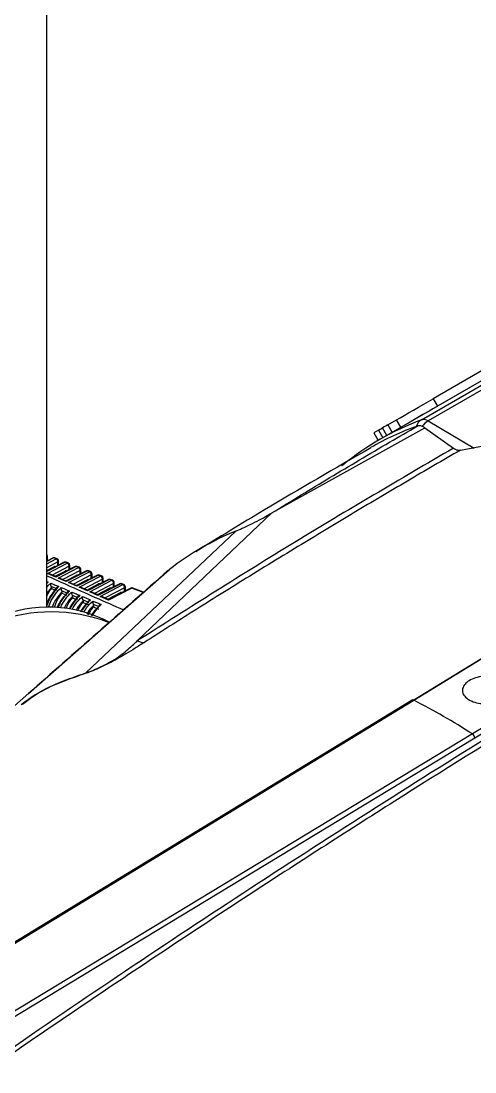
# Model space of a CAD drawing. Extents: x 16.5 to 113.1, y 4.4 to 84.5.
# Drawn here: x 23.237 to 25.122, y 11.382 to 15.747 of the extents above; entities that cross this region are included whole.
import ezdxf

# ---------------------------------------------------------------- set-up
doc = ezdxf.new("R2010")
doc.units = 0
doc.header["$MEASUREMENT"] = 0
doc.layers.add('OBJECT', color=7, linetype='CONTINUOUS')

msp = doc.modelspace()

# ---------------------------------------------------------------- linework, layer by layer
at = {"layer": 'OBJECT'}
for p, q in [((23.3444, 13.3128), (23.3444, 18.8582)), ((25.4008, 14.3983), (24.7269, 14.0093)), ((24.8992, 14.0909), (25.4182, 14.3904)), ((25.4461, 14.3859), (24.9272, 14.0864)), ((25.2834, 14.372), (24.9475, 14.1782)), ((25.3014, 14.3409), (24.9655, 14.147)), ((24.9475, 14.1782), (24.9655, 14.147)), ((24.2782, 13.704), (24.9142, 14.0574)), ((24.7216, 14.0477), (24.7378, 14.0571)), ((24.7558, 14.0259), (24.7378, 14.0571)), ((24.7603, 14.0701), (24.7966, 14.091)), ((24.7603, 14.0701), (24.7783, 14.0389)), ((24.8146, 14.0599), (24.7966, 14.091)), ((24.9142, 14.0574), (25.0328, 13.9733)), ((24.9272, 14.0864), (25.1178, 13.9729)), ((24.7216, 14.0477), (24.7017, 14.0362)), ((24.7017, 14.0362), (24.7197, 14.0051)), ((24.7216, 14.0477), (24.7396, 14.0166)), ((24.5727, 13.903), (24.5673, 13.8992)), ((23.721, 13.1737), (24.2782, 13.704)), ((23.5058, 13.0396), (24.1287, 13.6285)), ((23.3699, 13.5172), (23.3444, 13.5042)), ((23.3739, 13.517), (23.3444, 13.502)), ((23.3444, 13.4934), (23.3828, 13.5136)), ((23.3904, 13.5007), (23.3444, 13.4766)), ((23.416, 13.4993), (23.3444, 13.4628)), ((23.4201, 13.4991), (23.3444, 13.4607)), ((23.347, 13.4527), (23.4289, 13.4957)), ((23.3472, 13.5056), (23.3472, 13.5227)), ((23.3828, 13.5136), (23.3739, 13.517)), ((23.3869, 13.5141), (23.378, 13.5176)), ((23.3904, 13.4862), (23.3904, 13.5007)), ((23.3933, 13.4877), (23.3933, 13.5048)), ((23.4289, 13.4957), (23.4201, 13.4991)), ((23.433, 13.4962), (23.4242, 13.4997)), ((25.8501, 13.5262), (24.8677, 12.9267)), ((23.2681, 12.9544), (23.8537, 13.4697)), ((23.3444, 13.4653), (23.3736, 13.4806)), ((23.381, 13.4379), (23.347, 13.4527)), ((23.3812, 13.4402), (23.3557, 13.4512)), ((23.4366, 13.4829), (23.367, 13.4463)), ((23.3768, 13.4793), (23.3736, 13.4806)), ((23.3792, 13.4805), (23.3777, 13.4811)), ((23.3788, 13.4412), (23.4197, 13.4627)), ((23.4663, 13.4812), (23.381, 13.4379)), ((23.4622, 13.4813), (23.3811, 13.4402)), ((23.3908, 13.4336), (23.4751, 13.4778)), ((23.4827, 13.465), (23.4108, 13.4272)), ((23.423, 13.4614), (23.4197, 13.4627)), ((23.4226, 13.4221), (23.4659, 13.4448)), ((23.4254, 13.4626), (23.4238, 13.4632)), ((23.5124, 13.4633), (23.4248, 13.4188)), ((23.5084, 13.4634), (23.425, 13.4211)), ((23.4347, 13.4145), (23.5212, 13.4599)), ((23.4366, 13.4683), (23.4366, 13.4829)), ((23.4394, 13.4698), (23.4394, 13.4869)), ((23.5288, 13.4471), (23.4546, 13.4082)), ((23.4692, 13.4435), (23.4659, 13.4448)), ((23.4751, 13.4778), (23.4663, 13.4812)), ((23.5586, 13.4454), (23.4687, 13.3997)), ((23.5546, 13.4455), (23.4688, 13.402)), ((23.4716, 13.4447), (23.47, 13.4453)), ((23.4792, 13.4783), (23.4704, 13.4818)), ((23.4827, 13.4504), (23.4827, 13.465)), ((23.4856, 13.4518), (23.4856, 13.469)), ((23.5212, 13.4599), (23.5124, 13.4633)), ((23.5253, 13.4605), (23.5165, 13.4638)), ((23.5288, 13.4325), (23.5288, 13.4471)), ((23.5317, 13.4339), (23.5317, 13.4511)), ((23.5673, 13.442), (23.5586, 13.4454)), ((23.5714, 13.4426), (23.5627, 13.4459)), ((23.8458, 13.4629), (23.8537, 13.4697)), ((23.3444, 13.4194), (23.3503, 13.4169)), ((23.4248, 13.4188), (23.3908, 13.4336)), ((23.425, 13.4211), (23.3996, 13.4321)), ((23.4687, 13.3997), (23.4347, 13.4145)), ((23.4688, 13.402), (23.4434, 13.413)), ((23.4664, 13.403), (23.512, 13.4269)), ((23.4785, 13.3954), (23.5673, 13.442)), ((23.575, 13.4292), (23.4985, 13.3891)), ((23.5103, 13.3839), (23.5581, 13.409)), ((23.5154, 13.4256), (23.512, 13.4269)), ((23.6048, 13.4275), (23.5125, 13.3806)), ((23.6008, 13.4276), (23.5127, 13.3829)), ((23.5177, 13.4268), (23.5161, 13.4275)), ((23.5224, 13.3763), (23.6135, 13.4242)), ((23.6211, 13.4113), (23.5423, 13.37)), ((23.651, 13.4096), (23.5564, 13.3615)), ((23.6469, 13.4097), (23.5565, 13.3638)), ((23.5616, 13.4077), (23.5581, 13.409)), ((23.5639, 13.4089), (23.5622, 13.4096)), ((23.5662, 13.3573), (23.6596, 13.4063)), ((23.575, 13.4145), (23.575, 13.4292)), ((23.5778, 13.416), (23.5778, 13.4332)), ((23.6135, 13.4242), (23.6048, 13.4275)), ((23.6176, 13.4247), (23.6089, 13.428)), ((23.6211, 13.3966), (23.6211, 13.4113)), ((23.624, 13.3981), (23.624, 13.4153)), ((23.6596, 13.4063), (23.651, 13.4096)), ((23.6637, 13.4068), (23.6551, 13.4101)), ((23.363, 13.3946), (23.3444, 13.3708)), ((23.3831, 13.39), (23.3623, 13.3989)), ((23.363, 13.3946), (23.363, 13.39)), ((23.363, 13.39), (23.383, 13.3813)), ((23.4269, 13.3713), (23.4062, 13.3801)), ((23.4068, 13.3761), (23.4068, 13.3709)), ((23.4068, 13.3709), (23.4268, 13.3622)), ((23.4707, 13.3526), (23.4501, 13.3614)), ((23.4507, 13.3575), (23.4507, 13.3519)), ((23.5125, 13.3806), (23.4785, 13.3954)), ((23.5127, 13.3829), (23.4873, 13.3939)), ((23.5564, 13.3615), (23.5224, 13.3763)), ((23.5565, 13.3638), (23.5311, 13.3749)), ((23.5541, 13.3648), (23.6043, 13.3911)), ((23.6672, 13.3934), (23.5862, 13.3509)), ((23.598, 13.3457), (23.6504, 13.3733)), ((23.6971, 13.3917), (23.6002, 13.3424)), ((23.6931, 13.3918), (23.6003, 13.3447)), ((23.6077, 13.3898), (23.6043, 13.3911)), ((23.6101, 13.391), (23.6084, 13.3917)), ((23.6539, 13.3719), (23.6504, 13.3733)), ((23.6563, 13.3731), (23.6545, 13.3738)), ((23.6672, 13.3787), (23.6672, 13.3934)), ((23.6701, 13.3801), (23.6701, 13.3975)), ((23.744, 13.3735), (23.6971, 13.3917)), ((23.7457, 13.375), (23.7013, 13.3922)), ((26.097, 13.3836), (25.111, 12.7862)), ((26.114, 13.37), (25.1215, 12.7688)), ((23.4507, 13.3519), (23.4706, 13.3432)), ((23.5146, 13.3338), (23.4939, 13.3427)), ((23.4945, 13.3389), (23.4945, 13.3328)), ((23.4945, 13.3328), (23.5145, 13.3241)), ((23.5584, 13.3151), (23.5378, 13.3239)), ((23.5383, 13.3203), (23.5383, 13.3137)), ((23.6002, 13.3424), (23.5662, 13.3573)), ((23.6004, 13.3447), (23.5749, 13.3558)), ((23.5383, 13.3137), (23.5583, 13.305)), ((24.8677, 12.9267), (25.1689, 13.1105)), ((21.8732, 11.1011), (24.8677, 12.9267)), ((23.2701, 12.9561), (23.1608, 12.8601)), ((24.8592, 12.9253), (24.8607, 12.9271)), ((25.111, 12.7862), (22.1054, 10.967)), ((25.1213, 12.7687), (22.1158, 10.9495)), ((25.1215, 12.7688), (25.1213, 12.7687))]:
    msp.add_line(p, q, dxfattribs=at)
at = {"layer": 'OBJECT', "flags": 128}
for points in [[(24.7966, 14.091), (24.8105, 14.0991), (24.8272, 14.1087), (24.8462, 14.1197), (24.8667, 14.1315), (24.8878, 14.1437), (24.9089, 14.1559), (24.929, 14.1675), (24.9475, 14.1782)], [(24.9655, 14.147), (24.947, 14.1363), (24.9269, 14.1247), (24.9058, 14.1125), (24.8847, 14.1003), (24.8642, 14.0885), (24.8452, 14.0776), (24.8291, 14.0683)], [(24.7603, 14.0701), (24.7595, 14.0696), (24.7524, 14.0655), (24.7448, 14.0611), (24.7378, 14.0571)], [(24.7212, 14.0059), (24.7198, 14.0051), (24.7208, 14.0057)], [(25.0623, 13.9651), (25.2001, 13.9909), (25.3439, 14.0019), (25.4931, 13.998), (25.6469, 13.9792), (25.8045, 13.9456), (25.9652, 13.8974), (26.1283, 13.8349), (26.2467, 13.7811)], [(24.8607, 12.9271), (23.3752, 12.0215), (21.8662, 11.1015)]]:
    msp.add_lwpolyline(points, dxfattribs=at)
at = {"layer": 'OBJECT'}
for centre, radius, start, end in [((25.3149, 12.9908), 1.176, 110.6988, 129.1352), ((25.2769, 12.9545), 1.1785, 109.5397, 119.9741), ((24.9244, 14.0497), 0.0483, 121.396, 163.4791), ((24.9084, 14.0589), 0.0333, 55.7057, 105.9846), ((24.9707, 14.0133), 0.085, 120.7707, 143.5008), ((24.5698, 12.5473), 1.1677, 112.1905, 127.8203), ((23.3422, 13.5231), 0.00496, 294.6935, 354.6537), ((23.3372, 13.5227), 0.01, 0, 43.7136), ((23.3744, 13.5082), 0.01, 68.8055, 116.9342), ((23.3718, 13.5129), 0.00462, 62.4929, 114.345), ((23.3765, 13.5131), 0.00472, 71.1997, 123.2248), ((23.3854, 13.5097), 0.00472, 71.1993, 123.2292), ((23.3762, 13.501), 0.0143, 359.076, 62.279), ((23.3833, 13.5048), 0.01, 0, 68.8055), ((23.3884, 13.5053), 0.00496, 294.694, 354.6588), ((23.4206, 13.4903), 0.01, 68.8055, 116.9342), ((23.418, 13.495), 0.00462, 62.4852, 114.3509), ((23.4227, 13.4952), 0.00472, 71.1993, 123.2292), ((23.4315, 13.4918), 0.00472, 71.1993, 123.2292), ((23.4223, 13.4831), 0.0143, 359.0771, 62.2779), ((23.4294, 13.4869), 0.01, 0, 68.8055), ((23.4345, 13.4874), 0.00496, 294.694, 354.6588), ((23.4668, 13.4724), 0.01, 68.8055, 116.9342), ((23.4641, 13.4771), 0.00462, 62.4911, 114.3469), ((23.4688, 13.4773), 0.00472, 71.1997, 123.2248), ((23.4777, 13.4739), 0.00472, 71.1993, 123.2292), ((23.4684, 13.4652), 0.0143, 359.0777, 62.2773), ((23.4756, 13.469), 0.01, 0, 68.8055), ((23.4806, 13.4695), 0.00496, 294.7019, 354.6509), ((23.5129, 13.4545), 0.01, 68.8055, 116.9342), ((23.5103, 13.4592), 0.00462, 62.4804, 114.3643), ((23.515, 13.4594), 0.00472, 71.1946, 123.2326), ((23.5238, 13.456), 0.00472, 71.1997, 123.2248), ((23.5146, 13.4473), 0.0143, 359.0757, 62.2793), ((23.5217, 13.4511), 0.01, 0, 68.8055), ((23.5268, 13.4516), 0.00496, 294.6892, 354.6636), ((23.5591, 13.4366), 0.01, 68.8055, 116.9342), ((23.5565, 13.4413), 0.00462, 62.4812, 114.3635), ((23.5612, 13.4415), 0.00472, 71.1997, 123.2248), ((23.3422, 13.417), 0.00496, 294.6935, 354.6537), ((23.5699, 13.4381), 0.00472, 71.1993, 123.2292), ((23.5607, 13.4294), 0.0143, 359.076, 62.279), ((23.5678, 13.4332), 0.01, 0, 68.8055), ((23.5729, 13.4337), 0.00496, 294.694, 354.6588), ((23.6053, 13.4187), 0.01, 68.8055, 116.9342), ((23.6027, 13.4234), 0.00462, 62.4804, 114.3643), ((23.6074, 13.4236), 0.00472, 71.1993, 123.2292), ((23.6161, 13.4202), 0.00472, 71.1993, 123.2292), ((23.6068, 13.4115), 0.0143, 359.0771, 62.2779), ((23.614, 13.4153), 0.01, 0, 68.8055), ((23.619, 13.4158), 0.00496, 294.6974, 354.6554), ((23.6515, 13.4008), 0.01, 68.8055, 116.9342), ((23.6488, 13.4055), 0.00462, 62.4916, 114.3513), ((23.6536, 13.4057), 0.00472, 71.2095, 123.215), ((23.6622, 13.4023), 0.00472, 71.2023, 123.2222), ((23.653, 13.3936), 0.0143, 359.0757, 62.2793), ((23.6601, 13.3975), 0.01, 0, 68.8055), ((23.6652, 13.3979), 0.00496, 294.6935, 354.6537), ((23.6976, 13.3829), 0.01, 68.8055, 116.9342), ((23.695, 13.3876), 0.00462, 62.4805, 114.3575), ((23.6997, 13.3878), 0.00472, 71.2116, 123.2235), ((23.362, 12.6247), 0.6683, 69.1753, 110.3114), ((23.3496, 12.7623), 0.5505, 62.5895, 112.7656), ((24.864, 12.9218), 0.0061, 52.8561, 143.6481), ((23.4029, 10.1083), 3.1763, 57.4681, 62.5373), ((25.0974, 12.7662), 0.0242, 6.0327, 55.7855)]:
    msp.add_arc(centre, radius, start, end, dxfattribs=at)
for centre, major_axis, ratio, start_param, end_param in [((23.3475, 13.4439), (0.014, 0.0005), 0.628267, 0.919072, 1.582997), ((23.3732, 13.4721), (0.00492, 0.00878), 0.569277, 0.080603, 0.718914), ((23.4193, 13.4542), (0.00492, 0.00878), 0.569277, 0.080603, 0.718914), ((23.4655, 13.4364), (0.00492, 0.00878), 0.569277, 0.080603, 0.718914), ((23.3815, 13.4291), (-0.0003, 0.011), 0.034338, 0.016182, 0.647743), ((23.3913, 13.4248), (0.014, 0.0005), 0.628267, 0.919072, 1.582997), ((23.4253, 13.41), (-0.0003, 0.011), 0.034338, 0.016182, 0.647743), ((23.4352, 13.4057), (0.014, 0.0005), 0.628267, 0.919072, 1.582997), ((23.4692, 13.3909), (-0.0003, 0.011), 0.034338, 0.016182, 0.647743), ((23.5116, 13.4185), (0.00492, 0.00878), 0.569277, 0.080603, 0.718914), ((23.5577, 13.4006), (0.00492, 0.00878), 0.569277, 0.080603, 0.718914), ((23.479, 13.3866), (0.014, 0.0005), 0.628267, 0.919072, 1.582997), ((23.513, 13.3718), (-0.0003, 0.011), 0.034338, 0.016182, 0.647743), ((23.5228, 13.3675), (0.014, 0.0005), 0.628267, 0.919072, 1.582997), ((23.5568, 13.3527), (-0.0003, 0.011), 0.034338, 0.016182, 0.647743), ((23.5667, 13.3484), (0.014, 0.0005), 0.628267, 0.919072, 1.582997), ((23.6039, 13.3827), (0.00492, 0.00878), 0.569277, 0.080603, 0.718914), ((23.65, 13.3648), (0.00492, 0.00878), 0.569277, 0.080603, 0.718914), ((23.6007, 13.3336), (-0.0003, 0.011), 0.034338, 0.016182, 0.647743)]:
    msp.add_ellipse(centre, major_axis=major_axis, ratio=ratio, start_param=start_param, end_param=end_param, dxfattribs=at)
for points, knots in [([(24.2782, 13.704), (24.319, 13.729), (24.399, 13.7782), (24.5203, 13.8515), (24.6423, 13.9244), (24.7632, 13.9958), (24.8441, 14.0426), (24.8827, 14.0651)], [0, 0, 0, 0, 0.206023, 0.404822, 0.608638, 0.812834, 1, 1, 1, 1]), ([(24.9142, 14.0574), (24.9094, 14.0603), (24.8999, 14.066), (24.8892, 14.0669), (24.8841, 14.0654), (24.8827, 14.0651)], [0, 0, 0, 0, 0.425021, 0.850044, 1, 1, 1, 1]), ([(25.0328, 13.9733), (24.8118, 13.844), (24.3698, 13.5853), (23.9373, 13.3109), (23.721, 13.1737)], [0, 0, 0, 0, 0.499998, 1, 1, 1, 1]), ([(24.6887, 13.9744), (24.541, 13.8892), (24.2971, 13.7486), (24.0572, 13.6011), (23.9625, 13.5429)], [0, 0, 0, 0, 0.6051766, 1, 1, 1, 1]), ([(25.0328, 13.9733), (25.0355, 13.9716), (25.043, 13.9668), (25.0534, 13.9639), (25.0598, 13.9648), (25.0623, 13.9651)], [0, 0, 0, 0, 0.263886, 0.723096, 1, 1, 1, 1]), ([(25.0623, 13.9651), (24.9884, 13.9223), (24.8408, 13.8367), (24.6206, 13.706), (24.3924, 13.5684), (24.1652, 13.4289), (23.9479, 13.2931), (23.8127, 13.2069), (23.7495, 13.1666)], [0, 0, 0, 0, 0.166677, 0.333344, 0.500001, 0.687097, 0.853763, 1, 1, 1, 1]), ([(24.1287, 13.6285), (24.1371, 13.6321), (24.154, 13.6393), (24.189, 13.6558), (24.2257, 13.6744), (24.2566, 13.6912), (24.2722, 13.7005), (24.2782, 13.704)], [0, 0, 0, 0, 0.217936, 0.435232, 0.661573, 0.868603, 1, 1, 1, 1]), ([(22.4051, 10.9262), (22.7508, 11.1693), (23.442, 11.6556), (24.4836, 12.3413), (25.5275, 12.9974), (26.2246, 13.4046), (26.5732, 13.6082)], [0, 0, 0, 0, 0.249972, 0.5, 0.749997, 1, 1, 1, 1]), ([(26.5832, 13.5906), (26.3821, 13.474), (25.9815, 13.2416), (25.3833, 12.8796), (24.7832, 12.5055), (24.1789, 12.1164), (23.5763, 11.7161), (22.9883, 11.3143), (22.6045, 11.0427), (22.4163, 10.9094)], [0, 0, 0, 0, 0.144222, 0.287378, 0.429468, 0.575454, 0.722208, 0.863723, 1, 1, 1, 1]), ([(23.849, 13.4661), (23.7503, 13.379), (23.5532, 13.2051), (23.3631, 13.0379), (23.2681, 12.9544)], [0, 0, 0, 0, 0.500635, 1, 1, 1, 1]), ([(23.3444, 13.4434), (23.3722, 13.4309), (23.4775, 13.3832), (23.5841, 13.3362), (23.6625, 13.3016)], [0, 0, 0, 0, 0.264111, 1, 1, 1, 1]), ([(23.3503, 13.4169), (23.3486, 13.4153), (23.3466, 13.4135), (23.3447, 13.4113), (23.3444, 13.411)], [0, 0, 0, 0, 0.840527, 1, 1, 1, 1]), ([(23.3503, 13.4169), (23.3502, 13.4169), (23.3495, 13.4167), (23.3474, 13.4161), (23.3456, 13.415), (23.3444, 13.4143)], [0, 0, 0, 0, 0.019395, 0.344292, 1, 1, 1, 1]), ([(23.3444, 13.396), (23.3479, 13.4001), (23.353, 13.406), (23.3584, 13.4111), (23.3601, 13.4127)], [0, 0, 0, 0, 0.687294, 1, 1, 1, 1]), ([(23.3601, 13.4127), (23.3648, 13.4107), (23.3762, 13.4059), (23.3876, 13.4011), (23.3942, 13.3983)], [0, 0, 0, 0, 0.412428, 1, 1, 1, 1]), ([(23.3623, 13.3989), (23.362, 13.3999), (23.3613, 13.4024), (23.3605, 13.4066), (23.3602, 13.4101), (23.3601, 13.4121), (23.3601, 13.4127), (23.3601, 13.4127)], [0, 0, 0, 0, 0.216118, 0.482656, 0.828148, 0.991661, 1, 1, 1, 1]), ([(23.3942, 13.3983), (23.3925, 13.3967), (23.3863, 13.3909), (23.372, 13.3746), (23.355, 13.3497), (23.3475, 13.3288), (23.3444, 13.3202)], [0, 0, 0, 0, 0.079845, 0.28963, 0.708658, 1, 1, 1, 1]), ([(23.3444, 13.3586), (23.3486, 13.367), (23.354, 13.378), (23.3613, 13.3877), (23.363, 13.39)], [0, 0, 0, 0, 0.763573, 1, 1, 1, 1]), ([(23.3444, 13.3263), (23.3446, 13.3271), (23.3479, 13.3392), (23.361, 13.3622), (23.3758, 13.3798), (23.383, 13.3884)], [0, 0, 0, 0, 0.037223, 0.535501, 1, 1, 1, 1]), ([(23.3517, 13.3128), (23.3549, 13.322), (23.3629, 13.3435), (23.3806, 13.3697), (23.3956, 13.3864), (23.4024, 13.3926), (23.4041, 13.3942)], [0.0569735, 0.0569735, 0.0569735, 0.0569735, 0.3390565, 0.7214223, 0.9275607, 1, 1, 1, 1]), ([(23.3623, 13.3989), (23.3623, 13.3988), (23.3627, 13.3976), (23.3629, 13.3961), (23.363, 13.3949), (23.363, 13.3946)], [0, 0, 0, 0, 0.063557, 0.811484, 1, 1, 1, 1]), ([(23.4068, 13.3761), (23.399, 13.3671), (23.3835, 13.349), (23.3706, 13.3255), (23.3669, 13.3134), (23.3667, 13.3125)], [0, 0, 0, 0, 0.4409922, 0.8819025, 0.916707, 0.916707, 0.916707, 0.916707]), ([(23.3763, 13.3122), (23.3777, 13.3174), (23.3829, 13.335), (23.395, 13.3552), (23.4049, 13.3684), (23.4068, 13.3709)], [0.0962953, 0.0962953, 0.0962953, 0.0962953, 0.328207, 0.8702088, 1, 1, 1, 1]), ([(23.3942, 13.3983), (23.3942, 13.3983), (23.3933, 13.3981), (23.3906, 13.3973), (23.3871, 13.3954), (23.384, 13.3927), (23.3834, 13.3908), (23.3831, 13.39)], [0, 0, 0, 0, 0.008027, 0.167041, 0.522006, 0.788055, 1, 1, 1, 1]), ([(23.3885, 13.3114), (23.3921, 13.322), (23.4045, 13.3437), (23.4193, 13.361), (23.4268, 13.3698)], [0.0929401, 0.0929401, 0.0929401, 0.0929401, 0.5385661, 1, 1, 1, 1]), ([(23.4382, 13.3797), (23.4364, 13.3781), (23.4302, 13.3723), (23.4157, 13.3563), (23.4004, 13.3344), (23.3932, 13.3167), (23.3911, 13.3112)], [0, 0, 0, 0, 0.0835654, 0.2995441, 0.7308877, 0.9233611, 0.9233611, 0.9233611, 0.9233611]), ([(23.4013, 13.3104), (23.4026, 13.3138), (23.4089, 13.3295), (23.4238, 13.3506), (23.4392, 13.3676), (23.4463, 13.3739), (23.448, 13.3755)], [0.0774754, 0.0774754, 0.0774754, 0.0774754, 0.2023338, 0.6538551, 0.9130499, 1, 1, 1, 1]), ([(23.4041, 13.3942), (23.4088, 13.3922), (23.4201, 13.3874), (23.4315, 13.3825), (23.4382, 13.3797)], [0, 0, 0, 0, 0.412465, 1, 1, 1, 1]), ([(23.4062, 13.3801), (23.4059, 13.3812), (23.4052, 13.3836), (23.4045, 13.3878), (23.4041, 13.3914), (23.4041, 13.3934), (23.4041, 13.3941), (23.4041, 13.3942)], [0, 0, 0, 0, 0.211696, 0.471314, 0.809145, 0.991767, 1, 1, 1, 1]), ([(23.4062, 13.3801), (23.4062, 13.3801), (23.4065, 13.3789), (23.4068, 13.3775), (23.4068, 13.3763), (23.4068, 13.3761)], [0, 0, 0, 0, 0.043981, 0.819897, 1, 1, 1, 1]), ([(23.4507, 13.3575), (23.4426, 13.3486), (23.4292, 13.334), (23.4201, 13.3159), (23.4166, 13.3087)], [0, 0, 0, 0, 0.5502077, 0.9063328, 0.9063328, 0.9063328, 0.9063328]), ([(23.4382, 13.3797), (23.4381, 13.3797), (23.4371, 13.3795), (23.4344, 13.3786), (23.4307, 13.3767), (23.4278, 13.374), (23.4272, 13.3721), (23.4269, 13.3713)], [0, 0, 0, 0, 0.0079497, 0.1892667, 0.5350694, 0.7932451, 1, 1, 1, 1]), ([(23.4821, 13.3611), (23.4803, 13.3595), (23.474, 13.3538), (23.4595, 13.3378), (23.4462, 13.3201), (23.4404, 13.3067), (23.4398, 13.3054)], [0, 0, 0, 0, 0.1029107, 0.3646507, 0.887325, 0.9436407, 0.9436407, 0.9436407, 0.9436407]), ([(23.448, 13.3755), (23.4527, 13.3736), (23.4641, 13.3687), (23.4755, 13.3639), (23.4821, 13.3611)], [0, 0, 0, 0, 0.412496, 1, 1, 1, 1]), ([(23.4501, 13.3614), (23.4498, 13.3625), (23.4491, 13.3648), (23.4484, 13.369), (23.4481, 13.3727), (23.448, 13.3748), (23.448, 13.3755), (23.448, 13.3755)], [0, 0, 0, 0, 0.20748, 0.460446, 0.790801, 0.991849, 1, 1, 1, 1]), ([(23.4501, 13.3614), (23.4501, 13.3614), (23.4504, 13.3603), (23.4506, 13.3589), (23.4507, 13.3577), (23.4507, 13.3575)], [0, 0, 0, 0, 0.022524, 0.828115, 1, 1, 1, 1]), ([(23.4821, 13.3611), (23.4821, 13.3611), (23.481, 13.3608), (23.4781, 13.3599), (23.4744, 13.358), (23.4716, 13.3553), (23.471, 13.3534), (23.4707, 13.3526)], [0, 0, 0, 0, 0.0078825, 0.2106168, 0.547452, 0.7981673, 1, 1, 1, 1]), ([(23.4241, 13.3078), (23.4241, 13.3079), (23.4283, 13.3203), (23.4384, 13.3357), (23.4485, 13.3491), (23.4507, 13.3519)], [0.1012005, 0.1012005, 0.1012005, 0.1012005, 0.1100471, 0.8138936, 1, 1, 1, 1]), ([(23.4386, 13.3056), (23.4414, 13.3115), (23.4499, 13.3285), (23.4624, 13.3422), (23.4706, 13.3512)], [0.0724715, 0.0724715, 0.0724715, 0.0724715, 0.3902709, 1, 1, 1, 1]), ([(23.4494, 13.3037), (23.4545, 13.315), (23.4678, 13.3321), (23.4827, 13.3488), (23.4902, 13.3553), (23.492, 13.3569)], [0.0440675, 0.0440675, 0.0440675, 0.0440675, 0.5567602, 0.8921003, 1, 1, 1, 1]), ([(23.4945, 13.3389), (23.4862, 13.3303), (23.4748, 13.3186), (23.4672, 13.3036), (23.4652, 13.2996)], [0, 0, 0, 0, 0.734727, 1, 1, 1, 1]), ([(23.4729, 13.2985), (23.4774, 13.3071), (23.4838, 13.3193), (23.4921, 13.3298), (23.4945, 13.3328)], [0, 0, 0, 0, 0.712728, 1, 1, 1, 1]), ([(23.4855, 13.2935), (23.4871, 13.2968), (23.4945, 13.3118), (23.5057, 13.3235), (23.5145, 13.3326)], [0, 0, 0, 0, 0.221479, 1, 1, 1, 1]), ([(23.5261, 13.3424), (23.5243, 13.3408), (23.5179, 13.3352), (23.5035, 13.3202), (23.4932, 13.3038), (23.4865, 13.2931)], [0, 0, 0, 0, 0.1221399, 0.4279503, 1, 1, 1, 1]), ([(23.492, 13.3569), (23.4967, 13.3549), (23.508, 13.3501), (23.5194, 13.3453), (23.5261, 13.3424)], [0, 0, 0, 0, 0.412531, 1, 1, 1, 1]), ([(23.4939, 13.3427), (23.4937, 13.3437), (23.493, 13.346), (23.4924, 13.3502), (23.492, 13.3539), (23.492, 13.3561), (23.492, 13.3569), (23.492, 13.3569)], [0, 0, 0, 0, 0.203485, 0.450054, 0.7731, 0.99194, 1, 1, 1, 1]), ([(23.4939, 13.3427), (23.4942, 13.3416), (23.4945, 13.3403), (23.4945, 13.3391), (23.4945, 13.3389)], [0, 0, 0, 0, 0.8359793, 1, 1, 1, 1]), ([(23.4981, 13.2924), (23.5029, 13.3004), (23.5124, 13.3156), (23.5263, 13.3299), (23.5341, 13.3366), (23.5359, 13.3382)], [0.0556307, 0.0556307, 0.0556307, 0.0556307, 0.479709, 0.8769152, 1, 1, 1, 1]), ([(23.5383, 13.3203), (23.5299, 13.3119), (23.5191, 13.301), (23.5117, 13.2869), (23.5101, 13.2838)], [0, 0, 0, 0, 0.77728, 1, 1, 1, 1]), ([(23.5261, 13.3424), (23.526, 13.3424), (23.5248, 13.3421), (23.5218, 13.3412), (23.5181, 13.3392), (23.5153, 13.3365), (23.5148, 13.3347), (23.5146, 13.3338)], [0, 0, 0, 0, 0.007814, 0.231079, 0.559206, 0.802814, 1, 1, 1, 1]), ([(23.5294, 13.2761), (23.5307, 13.2787), (23.5381, 13.2934), (23.5492, 13.3047), (23.5583, 13.314)], [0, 0, 0, 0, 0.177794, 1, 1, 1, 1]), ([(23.57, 13.3237), (23.5682, 13.3221), (23.5618, 13.3166), (23.5474, 13.3019), (23.5372, 13.286), (23.5306, 13.2757)], [0, 0, 0, 0, 0.125779, 0.435907, 1, 1, 1, 1]), ([(23.5359, 13.3382), (23.5406, 13.3362), (23.552, 13.3314), (23.5634, 13.3266), (23.57, 13.3237)], [0, 0, 0, 0, 0.412559, 1, 1, 1, 1]), ([(23.5378, 13.3239), (23.5375, 13.3249), (23.537, 13.327), (23.5364, 13.3308), (23.536, 13.3347), (23.5359, 13.3371), (23.5359, 13.3382), (23.5359, 13.3382)], [0, 0, 0, 0, 0.199293, 0.397083, 0.700898, 0.992019, 1, 1, 1, 1]), ([(23.5378, 13.3239), (23.538, 13.3228), (23.5383, 13.3216), (23.5383, 13.3205), (23.5383, 13.3203)], [0, 0, 0, 0, 0.843623, 1, 1, 1, 1]), ([(23.57, 13.3237), (23.57, 13.3237), (23.5686, 13.3234), (23.5656, 13.3225), (23.5618, 13.3204), (23.5591, 13.3177), (23.5586, 13.3159), (23.5584, 13.3151)], [0, 0, 0, 0, 0.007749, 0.250693, 0.570356, 0.807216, 1, 1, 1, 1]), ([(23.5173, 13.2809), (23.52, 13.2864), (23.5258, 13.2982), (23.5339, 13.3083), (23.5383, 13.3137)], [0, 0, 0, 0, 0.462414, 1, 1, 1, 1]), ([(23.7495, 13.1666), (23.7366, 13.1584), (23.7119, 13.1427), (23.6728, 13.1187), (23.634, 13.0962), (23.5949, 13.0757), (23.5591, 13.0589), (23.5261, 13.0449), (23.5095, 13.039), (23.5011, 13.0361)], [0, 0, 0, 0, 0.175155, 0.335953, 0.499736, 0.628069, 0.749937, 0.875049, 1, 1, 1, 1]), ([(23.5058, 13.0396), (23.5136, 13.0423), (23.5292, 13.0478), (23.5605, 13.0613), (23.594, 13.0777), (23.6277, 13.0967), (23.6567, 13.1171), (23.6812, 13.1378), (23.6999, 13.1545), (23.7128, 13.1662), (23.7184, 13.1713), (23.7209, 13.1736)], [0, 0, 0, 0, 0.123067, 0.246585, 0.369053, 0.491538, 0.630311, 0.772463, 0.899411, 0.955665, 1, 1, 1, 1]), ([(23.7209, 13.1736), (23.7261, 13.1709), (23.7364, 13.1653), (23.7451, 13.1662), (23.7495, 13.1666)], [0, 0, 0, 0, 0.500003, 1, 1, 1, 1]), ([(23.5011, 13.0361), (23.4252, 13.01), (23.3312, 12.9776), (23.253, 12.918), (23.2379, 12.9065)], [0, 0, 0, 0, 0.807706, 1, 1, 1, 1]), ([(23.2426, 12.91), (23.2576, 12.9215), (23.3359, 12.9812), (23.4299, 13.0135), (23.5058, 13.0396)], [0, 0, 0, 0, 0.192033, 1, 1, 1, 1]), ([(23.5058, 13.0396), (23.5051, 13.039), (23.5036, 13.0377), (23.5019, 13.0366), (23.5011, 13.0361)], [0, 0, 0, 0, 0.500001, 1, 1, 1, 1]), ([(25.0977, 12.9274), (25.0908, 12.9323), (25.0771, 12.9419), (25.0685, 12.9605), (25.0703, 12.9796), (25.0815, 12.9956), (25.0994, 13.0092), (25.123, 13.0198), (25.1545, 13.0262), (25.1871, 13.0261), (25.2138, 13.0202), (25.2361, 13.01), (25.2529, 12.9961), (25.2619, 12.9773), (25.2601, 12.9574), (25.2489, 12.9409), (25.231, 12.9271), (25.2074, 12.9167), (25.1759, 12.911), (25.1434, 12.9118), (25.1163, 12.918), (25.103, 12.9248), (25.0977, 12.9274)], [0, 0, 0, 0, 0.053651, 0.107302, 0.16095, 0.214596, 0.24995, 0.303685, 0.357419, 0.411167, 0.464871, 0.499999, 0.553585, 0.60717, 0.66081, 0.714534, 0.75005, 0.803721, 0.857393, 0.911044, 0.96469, 1, 1, 1, 1]), ([(24.8607, 12.9271), (24.8607, 12.9271), (24.8614, 12.9279), (24.8639, 12.9281), (24.8664, 12.9272), (24.8677, 12.9267)], [0, 0, 0, 0, 0.000863, 0.500432, 1, 1, 1, 1]), ([(25.1213, 12.7687), (25.1212, 12.7698), (25.121, 12.7718), (25.1198, 12.7752), (25.1179, 12.7791), (25.1149, 12.7833), (25.1123, 12.7853), (25.111, 12.7862)], [0, 0, 0, 0, 0.179539, 0.32298, 0.500796, 0.759303, 1, 1, 1, 1])]:
    msp.add_open_spline(points, degree=3, knots=knots, dxfattribs=at)

doc.saveas('drawing.dxf')
